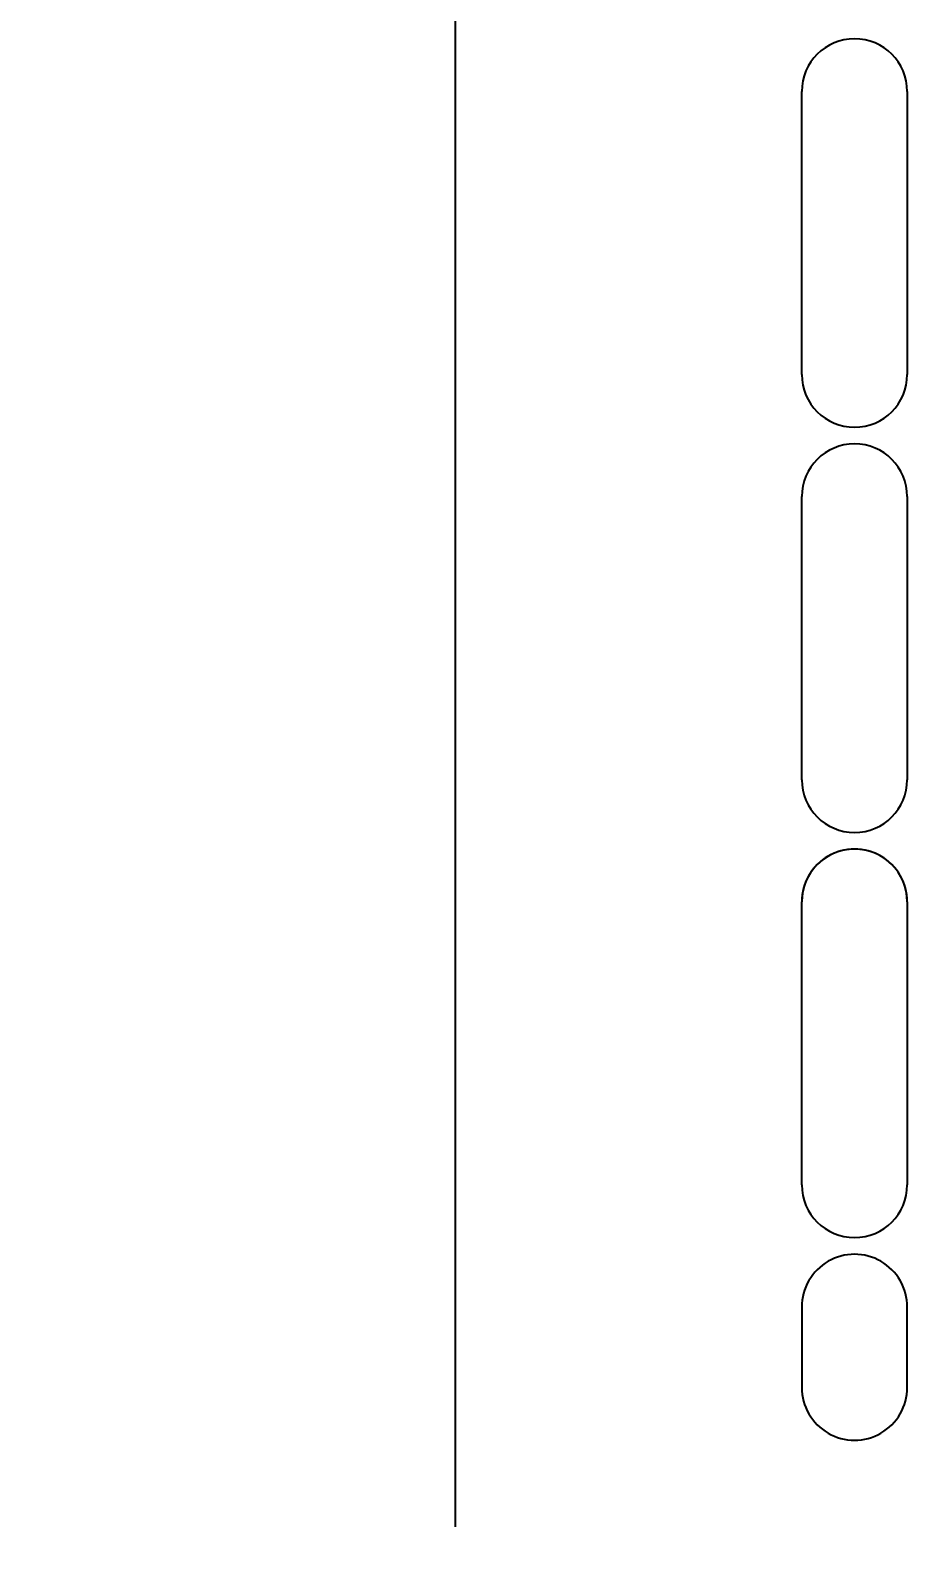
# Model space of a CAD drawing. Header units: millimetres. Extents: x 10462777 to 22643323, y 453826 to 1389191.
# Drawn here: x 11495371.1 to 11495514.6, y 612966.8 to 613213.3 of the extents above; entities that cross this region are included whole.
import ezdxf
from ezdxf import colors
from ezdxf.entities.mleader import LeaderData, LeaderLine
from ezdxf.math import Vec2, Vec3

# ---------------------------------------------------------------- set-up
doc = ezdxf.new("R2010")
doc.units = ezdxf.units.MM
doc.header["$LTSCALE"] = 200
doc.header["$MEASUREMENT"] = 0
doc.header["$PDMODE"] = 35
doc.header["$PDSIZE"] = -5
doc.layers.get('0').update_dxf_attribs({"linetype": 'CONTINUOUS'})
doc.layers.get('DEFPOINTS').update_dxf_attribs({"linetype": 'CONTINUOUS'})
doc.styles.add('ROMANS', font='txt.shx ', dxfattribs={"bigfont": ' whgtxt.shx'})
doc.styles.get("Standard").update_dxf_attribs({"font": 'SYMBOL'})
doc.dimstyles.new('STD', dxfattribs={"dimscale": 30, "dimtxt": 1.5, "dimasz": 0.5, "dimexe": 1, "dimexo": 0.5, "dimgap": 0.2, "dimtad": 1, "dimdec": 0, "dimzin": 12, "dimdsep": 46, "dimtxsty": 'ROMANS', "dimcen": 1, "dimclrd": 1, "dimclre": 1, "dimclrt": 256, "dimadec": 0, "dimazin": 3, "dimtfac": 1, "dimtdec": 0, "dimtmove": 1, "dimatfit": 3, "dimfxl": 1, "dimtolj": 2, "dimtzin": 0, "dimarcsym": 0})

# ---------------------------------------------------------------- blocks, each defined once
blk = doc.blocks.new('*D309')
at = {"color": 1, "lineweight": -2, "ltscale": 100, "transparency": 16777216}
for p, q in [((11494627.79, 613139.73), (11494627.79, 612754.15)), ((11496160.79, 613139.73), (11496160.79, 612754.15)), ((11494642.79, 612784.15), (11496145.79, 612784.15))]:
    blk.add_line(p, q, dxfattribs=at)
at = {"color": 1, "ltscale": 100, "transparency": 16777216}
for points in [[(11494642.79, 612786.65), (11494642.79, 612781.65), (11494627.79, 612784.15)], [(11496145.79, 612786.65), (11496145.79, 612781.65), (11496160.79, 612784.15)]]:
    blk.add_solid(points, dxfattribs=at)
at = {"layer": 'DEFPOINTS', "color": 0, "ltscale": 100, "transparency": 16777216}
for p in [(11494627.79, 613154.73), (11496160.79, 613154.73), (11496160.79, 612784.15)]:
    blk.add_point(p, dxfattribs=at)
at = {"ltscale": 100, "transparency": 16777216, "insert": (11495394.29, 612812.65), "char_height": 45, "attachment_point": 5, "style": 'ROMANS'}
blk.add_mtext('\\A2;1533', dxfattribs=at)

msp = doc.modelspace()

# ---------------------------------------------------------------- linework, layer by layer
at = {"color": 5, "ltscale": 100}
msp.add_line((11495439.96563, 613488.75642), (11495439.96563, 612970.7109), dxfattribs=at)
for p, q in [((11495496.16513, 613157.54534), (11495496.16513, 613203.44533)), ((11495513.26507, 613203.44533), (11495513.26507, 613157.54534)), ((11495496.16513, 613091.84535), (11495496.16513, 613137.74533)), ((11495513.26507, 613137.74533), (11495513.26507, 613091.84535)), ((11495496.16513, 613026.14535), (11495496.16513, 613072.04534)), ((11495513.26507, 613072.04534), (11495513.26507, 613026.14535)), ((11495496.16513, 613006.34535), (11495496.16513, 612993.29524)), ((11495513.26514, 612993.29524), (11495513.26514, 613006.34535))]:
    msp.add_line(p, q)
for points in [[(11495504.71514, 613080.59535), (11495504.15594, 613080.57704), (11495503.59914, 613080.5222), (11495503.04711, 613080.43106), (11495502.50223, 613080.30401), (11495501.96683, 613080.1416), (11495501.44319, 613079.94452), (11495500.93356, 613079.71361), (11495500.44013, 613079.44986), (11495499.96501, 613079.15441), (11495499.51022, 613078.82852), (11495499.07772, 613078.47358), (11495498.66937, 613078.09111), (11495498.2869, 613077.68275), (11495497.93196, 613077.25026), (11495497.60606, 613076.79547), (11495497.31061, 613076.32034), (11495497.04687, 613075.82691), (11495496.81596, 613075.31729), (11495496.61888, 613074.79365), (11495496.45646, 613074.25825), (11495496.32941, 613073.71336), (11495496.23827, 613073.16134), (11495496.18343, 613072.60454), (11495496.16513, 613072.04534)], [(11495513.26514, 613072.04534), (11495513.24684, 613072.60454), (11495513.192, 613073.16134), (11495513.10086, 613073.71336), (11495512.97381, 613074.25825), (11495512.81139, 613074.79365), (11495512.61431, 613075.31729), (11495512.3834, 613075.82691), (11495512.11966, 613076.32034), (11495511.82421, 613076.79547), (11495511.49831, 613077.25026), (11495511.14337, 613077.68275), (11495510.7609, 613078.09111), (11495510.35255, 613078.47358), (11495509.92005, 613078.82852), (11495509.46526, 613079.15441), (11495508.99014, 613079.44986), (11495508.49671, 613079.71361), (11495507.98708, 613079.94452), (11495507.46344, 613080.1416), (11495506.92804, 613080.30401), (11495506.38316, 613080.43106), (11495505.83113, 613080.5222), (11495505.27433, 613080.57704), (11495504.71514, 613080.59535)], [(11495504.71514, 613014.89535), (11495504.15594, 613014.87705), (11495503.59914, 613014.82221), (11495503.04711, 613014.73107), (11495502.50223, 613014.60402), (11495501.96683, 613014.44161), (11495501.44319, 613014.24452), (11495500.93356, 613014.01362), (11495500.44013, 613013.74987), (11495499.96501, 613013.45442), (11495499.51022, 613013.12852), (11495499.07772, 613012.77358), (11495498.66937, 613012.39112), (11495498.2869, 613011.98276), (11495497.93196, 613011.55026), (11495497.60606, 613011.09548), (11495497.31061, 613010.62035), (11495497.04687, 613010.12692), (11495496.81596, 613009.61729), (11495496.61888, 613009.09366), (11495496.45646, 613008.55825), (11495496.32941, 613008.01337), (11495496.23827, 613007.46135), (11495496.18343, 613006.90454), (11495496.16513, 613006.34535)], [(11495513.26514, 613006.34535), (11495513.24684, 613006.90454), (11495513.192, 613007.46135), (11495513.10086, 613008.01337), (11495512.97381, 613008.55825), (11495512.81139, 613009.09366), (11495512.61431, 613009.61729), (11495512.3834, 613010.12692), (11495512.11966, 613010.62035), (11495511.82421, 613011.09548), (11495511.49831, 613011.55026), (11495511.14337, 613011.98276), (11495510.7609, 613012.39112), (11495510.35255, 613012.77358), (11495509.92005, 613013.12852), (11495509.46526, 613013.45442), (11495508.99014, 613013.74987), (11495508.49671, 613014.01362), (11495507.98708, 613014.24452), (11495507.46344, 613014.44161), (11495506.92804, 613014.60402), (11495506.38316, 613014.73107), (11495505.83113, 613014.82221), (11495505.27433, 613014.87705), (11495504.71514, 613014.89535)], [(11495496.16513, 612993.29524), (11495496.18343, 612992.73604), (11495496.23827, 612992.17924), (11495496.32941, 612991.62721), (11495496.45646, 612991.08233), (11495496.61888, 612990.54693), (11495496.81596, 612990.02329), (11495497.04687, 612989.51367), (11495497.31061, 612989.02023), (11495497.60606, 612988.54511), (11495497.93196, 612988.09032), (11495498.2869, 612987.65783), (11495498.66937, 612987.24947), (11495499.07772, 612986.867), (11495499.51022, 612986.51206), (11495499.96501, 612986.18617), (11495500.44013, 612985.89071), (11495500.93356, 612985.62697), (11495501.44319, 612985.39606), (11495501.96683, 612985.19898), (11495502.50223, 612985.03657), (11495503.04711, 612984.90952), (11495503.59914, 612984.81838), (11495504.15594, 612984.76354), (11495504.71514, 612984.74523)], [(11495504.71514, 612984.74523), (11495505.27433, 612984.76354), (11495505.83113, 612984.81838), (11495506.38316, 612984.90952), (11495506.92804, 612985.03657), (11495507.46344, 612985.19898), (11495507.98708, 612985.39606), (11495508.49671, 612985.62697), (11495508.99014, 612985.89071), (11495509.46526, 612986.18617), (11495509.92005, 612986.51206), (11495510.35255, 612986.867), (11495510.7609, 612987.24947), (11495511.14337, 612987.65783), (11495511.49831, 612988.09032), (11495511.82421, 612988.54511), (11495512.11966, 612989.02023), (11495512.3834, 612989.51367), (11495512.61431, 612990.02329), (11495512.81139, 612990.54693), (11495512.97381, 612991.08233), (11495513.10086, 612991.62721), (11495513.192, 612992.17924), (11495513.24684, 612992.73604), (11495513.26514, 612993.29524)]]:
    msp.add_lwpolyline(points)
for centre, start, end in [((11495504.7151, 613203.44533), 0, 180), ((11495504.7151, 613157.54534), 180, 0), ((11495504.7151, 613137.74533), 0, 180), ((11495504.7151, 613091.84535), 180, 0), ((11495504.7151, 613072.04534), 0, 180), ((11495504.7151, 613026.14535), 180, 0)]:
    msp.add_arc(centre, 8.54997, start, end)

# ---------------------------------------------------------------- dimensions: what is measured, and where the dimension line sits
at = {"ltscale": 100}
dim = msp.add_linear_dim(base=(11496160.7949, 612784.15064), p1=(11494627.7949, 613154.73366), p2=(11496160.7949, 613154.73366), dimstyle='STD', dxfattribs=at)
dim.commit()
dim.dimension.update_dxf_attribs({"geometry": '*D309', "text_midpoint": (11495394.2949, 612812.65064)})

# ---------------------------------------------------------------- leaders
at = {"color": 5, "ltscale": 100}
ml = msp.add_multileader_mtext('Standard', dxfattribs=at)
ml.set_content('{\\fGulim|b0|i0|c129|p50; 전원판넬 설치\\P1) 380V 3상 50A MCCB (콤프레서용)\\P2) 높이 : 지면기준 약 1~1.5m 정도}', color=5)
ml.set_leader_properties()
ml.build(insert=Vec2(0, 0))
ml.multileader.update_dxf_attribs({"text_right_attachment_type": 6, "dogleg_length": 1, "arrow_head_size": 40})
ctx = ml.context
ctx.base_point, ctx.char_height, ctx.arrow_head_size, ctx.plane_origin = Vec3(11494825.7949, 614419.82584), 60, 40, Vec3(11494246.6066, 612961.57363)
ctx.right_attachment = 6
notes = []
notes.append((ctx, [(0, (1, 1, 0), (11494667.04419, 614419.82584), (1, 0), 158.75071, [(0, [(11494284.49687, 612505.63063)], 0, [])])]))
ctx.mtext.insert, ctx.mtext.width, ctx.mtext.defined_height, ctx.mtext.flow_direction = Vec3(11494827.7949, 614454.10014), 1481.2626176, 460.58076, 5
for ctx, leaders in notes:
    for number, flags, end, landing, length, lines in leaders:
        leader = LeaderData()
        leader.index, (leader.has_last_leader_line, leader.has_dogleg_vector, leader.attachment_direction) = number, flags
        leader.last_leader_point, leader.dogleg_vector, leader.dogleg_length = Vec3(end), Vec3(landing), length
        for number, points, colour, breaks in lines:
            line = LeaderLine()
            line.index, line.vertices, line.color, line.breaks = number, Vec3.list(points), colors.encode_raw_color(colour), breaks
            leader.lines.append(line)
        ctx.leaders.append(leader)

doc.saveas('drawing.dxf')
